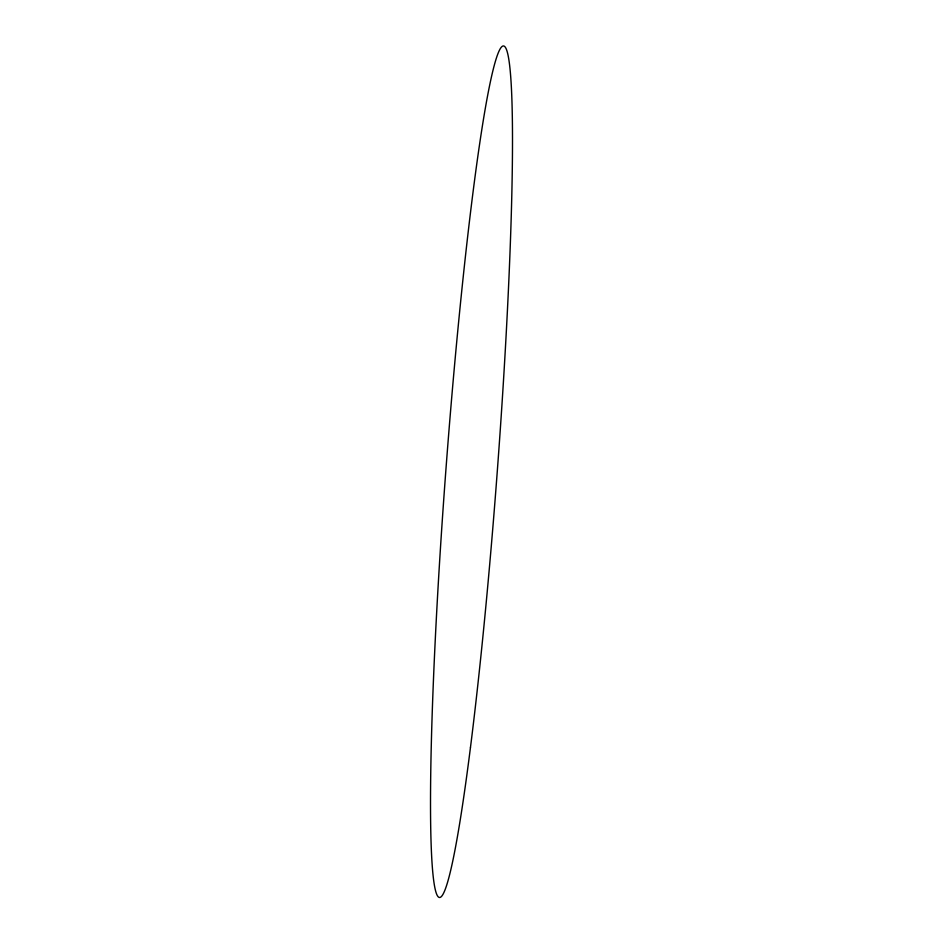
<?xml version="1.0" encoding="UTF-8"?>
<svg xmlns="http://www.w3.org/2000/svg" width="943" height="943" viewBox="0 0 943 943"><rect width="100%" height="100%" fill="white"/><g stroke="black" fill="none" stroke-linecap="round" stroke-linejoin="round"><path stroke-width="1.41" d="M470.474 747.386A426.92 25.673 -85.7 0 0 507.475 52.761A426.92 25.673 -85.7 0 0 436.562 614.353A426.92 25.673 -85.7 0 0 470.474 747.386"/></g></svg>
